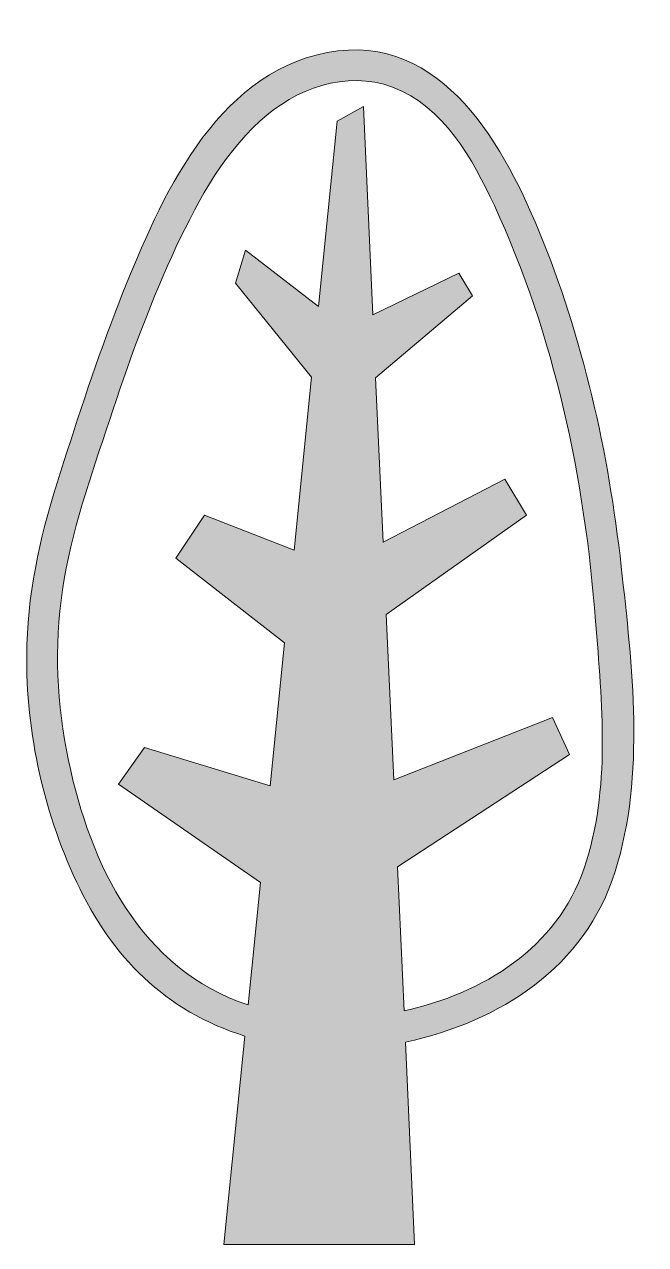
# Model space of a CAD drawing. Header units: inches. Extents: x 0 to 53, y 0 to 104.
import ezdxf

# ---------------------------------------------------------------- set-up
doc = ezdxf.new("R2010")
doc.units = ezdxf.units.IN
doc.header["$MEASUREMENT"] = 0
doc.layers.add('Layer 1', color=7, linetype='Continuous')

msp = doc.modelspace()

# ---------------------------------------------------------------- hatches: boundary and pattern name
at = {"layer": 'Layer 1', "true_color": 0x87961d}
h = msp.add_hatch(color=54, dxfattribs=at)
h.dxf.hatch_style = 2
edge = h.paths.add_edge_path()
edge.add_spline(control_points=[(32.97, 0), (32.97, 0), (32.2, 17.23), (32.2, 17.23), (40.25, 18.95), (47.47, 23.6), (50.02, 31.74), (52.6, 39.95), (51.46, 49.25), (50.53, 57.66), (49.45, 67.43), (47.28, 77.12), (43.52, 86.23), (40.26, 94.12), (34.75, 103.77), (24.61, 101.17), (15.42, 98.8), (10.97, 88.02), (7.83, 80.07), (5.97, 75.34), (4.42, 70.51), (2.87, 65.68), (1.33, 60.91), (0.17, 56.07), (0.02, 51.03), (-0.19, 44.17), (1.33, 37.08), (4.23, 30.86), (7.18, 24.54), (11.77, 19.82), (18.55, 17.74), (18.55, 17.74), (16.76, 0), (16.76, 0), (16.76, 0), (32.97, 0), (32.97, 0)], knot_values=[0, 0, 0, 0, 1, 1, 1, 2, 2, 2, 3, 3, 3, 4, 4, 4, 5, 5, 5, 6, 6, 6, 7, 7, 7, 8, 8, 8, 9, 9, 9, 10, 10, 10, 11, 11, 11, 12, 12, 12, 12], degree=3, periodic=1)
edge = h.paths.add_edge_path()
edge.add_spline(control_points=[(3.56, 41.16), (2.56, 45.95), (2.32, 50.83), (3.05, 55.68), (3.78, 60.63), (5.46, 65.35), (7.03, 70.08), (8.6, 74.83), (10.28, 79.55), (12.36, 84.1), (14.26, 88.22), (16.45, 92.47), (19.84, 95.57), (22.82, 98.3), (27.13, 99.92), (31.09, 98.44), (35.44, 96.81), (37.91, 92.33), (39.75, 88.36), (44.88, 77.28), (47.42, 65.15), (48.35, 53.03), (48.89, 46.09), (49.66, 38.73), (47.38, 32.01), (45.06, 25.2), (38.81, 21.39), (32.08, 19.87), (32.08, 19.87), (31.53, 32.14), (31.53, 32.14), (31.53, 32.14), (46.13, 41.69), (46.13, 41.69), (46.13, 41.69), (44.69, 44.83), (44.69, 44.83), (44.69, 44.83), (31.2, 39.52), (31.2, 39.52), (31.2, 39.52), (30.56, 53.58), (30.56, 53.58), (30.56, 53.58), (42.47, 62.04), (42.47, 62.04), (42.47, 62.04), (40.64, 65.09), (40.64, 65.09), (40.64, 65.09), (30.29, 59.75), (30.29, 59.75), (30.29, 59.75), (29.66, 73.71), (29.66, 73.71), (29.66, 73.71), (37.89, 80.68), (37.89, 80.68), (37.89, 80.68), (36.72, 82.61), (36.72, 82.61), (36.72, 82.61), (29.42, 79.08), (29.42, 79.08), (29.42, 79.08), (28.62, 96.8), (28.62, 96.8), (28.62, 96.8), (26.39, 95.54), (26.39, 95.54), (26.39, 95.54), (24.8, 79.77), (24.8, 79.77), (24.8, 79.77), (18.59, 84.57), (18.59, 84.57), (18.59, 84.57), (17.76, 81.76), (17.76, 81.76), (17.76, 81.76), (24.2, 73.77), (24.2, 73.77), (24.2, 73.77), (22.72, 59.06), (22.72, 59.06), (22.72, 59.06), (15.12, 62.04), (15.12, 62.04), (15.12, 62.04), (12.69, 58.37), (12.69, 58.37), (12.69, 58.37), (21.92, 51.18), (21.92, 51.18), (21.92, 51.18), (20.7, 39.01), (20.7, 39.01), (20.7, 39.01), (10.01, 42.29), (10.01, 42.29), (10.01, 42.29), (7.8, 39.17), (7.8, 39.17), (7.8, 39.17), (19.87, 30.79), (19.87, 30.79), (19.87, 30.79), (18.82, 20.38), (18.82, 20.38), (9.68, 23.41), (5.42, 32.29), (3.56, 41.16)], knot_values=[0, 0, 0, 0, 1, 1, 1, 2, 2, 2, 3, 3, 3, 4, 4, 4, 5, 5, 5, 6, 6, 6, 7, 7, 7, 8, 8, 8, 9, 9, 9, 10, 10, 10, 11, 11, 11, 12, 12, 12, 13, 13, 13, 14, 14, 14, 15, 15, 15, 16, 16, 16, 17, 17, 17, 18, 18, 18, 19, 19, 19, 20, 20, 20, 21, 21, 21, 22, 22, 22, 23, 23, 23, 24, 24, 24, 25, 25, 25, 26, 26, 26, 27, 27, 27, 28, 28, 28, 29, 29, 29, 30, 30, 30, 31, 31, 31, 32, 32, 32, 33, 33, 33, 34, 34, 34, 35, 35, 35, 36, 36, 36, 37, 37, 37, 37], degree=3, periodic=1)

# ---------------------------------------------------------------- linework, layer by layer
at = {"layer": 'Layer 1', "lineweight": 0}
for points, knots in [([(32.97, 0), (32.97, 0), (32.2, 17.23), (32.2, 17.23), (40.25, 18.95), (47.47, 23.6), (50.02, 31.74), (52.6, 39.95), (51.46, 49.25), (50.53, 57.66), (49.45, 67.43), (47.28, 77.12), (43.52, 86.23), (40.26, 94.12), (34.75, 103.77), (24.61, 101.17), (15.42, 98.8), (10.97, 88.02), (7.83, 80.07), (5.97, 75.34), (4.42, 70.51), (2.87, 65.68), (1.33, 60.91), (0.17, 56.07), (0.02, 51.03), (-0.19, 44.17), (1.33, 37.08), (4.23, 30.86), (7.18, 24.54), (11.77, 19.82), (18.55, 17.74), (18.55, 17.74), (16.76, 0), (16.76, 0), (16.76, 0), (32.97, 0), (32.97, 0)], [0, 0, 0, 0, 1, 1, 1, 2, 2, 2, 3, 3, 3, 4, 4, 4, 5, 5, 5, 6, 6, 6, 7, 7, 7, 8, 8, 8, 9, 9, 9, 10, 10, 10, 11, 11, 11, 12, 12, 12, 12]), ([(3.56, 41.16), (2.56, 45.95), (2.32, 50.83), (3.05, 55.68), (3.78, 60.63), (5.46, 65.35), (7.03, 70.08), (8.6, 74.83), (10.28, 79.55), (12.36, 84.1), (14.26, 88.22), (16.45, 92.47), (19.84, 95.57), (22.82, 98.3), (27.13, 99.92), (31.09, 98.44), (35.44, 96.81), (37.91, 92.33), (39.75, 88.36), (44.88, 77.28), (47.42, 65.15), (48.35, 53.03), (48.89, 46.09), (49.66, 38.73), (47.38, 32.01), (45.06, 25.2), (38.81, 21.39), (32.08, 19.87), (32.08, 19.87), (31.53, 32.14), (31.53, 32.14), (31.53, 32.14), (46.13, 41.69), (46.13, 41.69), (46.13, 41.69), (44.69, 44.83), (44.69, 44.83), (44.69, 44.83), (31.2, 39.52), (31.2, 39.52), (31.2, 39.52), (30.56, 53.58), (30.56, 53.58), (30.56, 53.58), (42.47, 62.04), (42.47, 62.04), (42.47, 62.04), (40.64, 65.09), (40.64, 65.09), (40.64, 65.09), (30.29, 59.75), (30.29, 59.75), (30.29, 59.75), (29.66, 73.71), (29.66, 73.71), (29.66, 73.71), (37.89, 80.68), (37.89, 80.68), (37.89, 80.68), (36.72, 82.61), (36.72, 82.61), (36.72, 82.61), (29.42, 79.08), (29.42, 79.08), (29.42, 79.08), (28.62, 96.8), (28.62, 96.8), (28.62, 96.8), (26.39, 95.54), (26.39, 95.54), (26.39, 95.54), (24.8, 79.77), (24.8, 79.77), (24.8, 79.77), (18.59, 84.57), (18.59, 84.57), (18.59, 84.57), (17.76, 81.76), (17.76, 81.76), (17.76, 81.76), (24.2, 73.77), (24.2, 73.77), (24.2, 73.77), (22.72, 59.06), (22.72, 59.06), (22.72, 59.06), (15.12, 62.04), (15.12, 62.04), (15.12, 62.04), (12.69, 58.37), (12.69, 58.37), (12.69, 58.37), (21.92, 51.18), (21.92, 51.18), (21.92, 51.18), (20.7, 39.01), (20.7, 39.01), (20.7, 39.01), (10.01, 42.29), (10.01, 42.29), (10.01, 42.29), (7.8, 39.17), (7.8, 39.17), (7.8, 39.17), (19.87, 30.79), (19.87, 30.79), (19.87, 30.79), (18.82, 20.38), (18.82, 20.38), (9.68, 23.41), (5.42, 32.29), (3.56, 41.16)], [0, 0, 0, 0, 1, 1, 1, 2, 2, 2, 3, 3, 3, 4, 4, 4, 5, 5, 5, 6, 6, 6, 7, 7, 7, 8, 8, 8, 9, 9, 9, 10, 10, 10, 11, 11, 11, 12, 12, 12, 13, 13, 13, 14, 14, 14, 15, 15, 15, 16, 16, 16, 17, 17, 17, 18, 18, 18, 19, 19, 19, 20, 20, 20, 21, 21, 21, 22, 22, 22, 23, 23, 23, 24, 24, 24, 25, 25, 25, 26, 26, 26, 27, 27, 27, 28, 28, 28, 29, 29, 29, 30, 30, 30, 31, 31, 31, 32, 32, 32, 33, 33, 33, 34, 34, 34, 35, 35, 35, 36, 36, 36, 37, 37, 37, 37])]:
    msp.add_open_spline(points, degree=3, knots=knots, dxfattribs=at)

doc.saveas('drawing.dxf')
